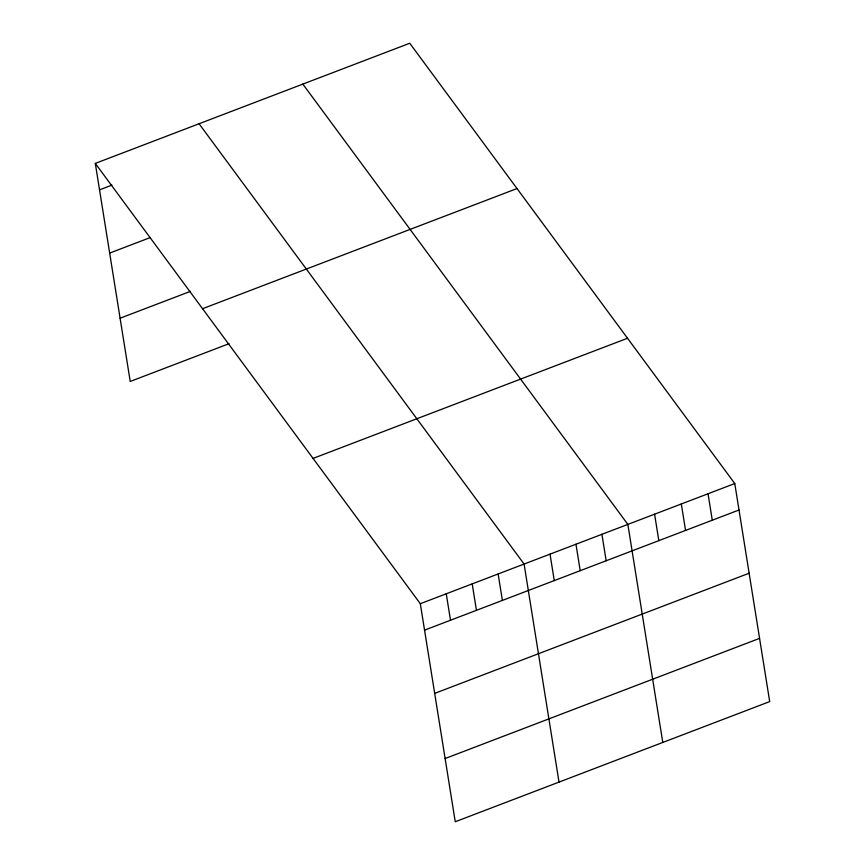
<?xml version="1.0" encoding="UTF-8"?>
<svg xmlns="http://www.w3.org/2000/svg" width="865" height="865" viewBox="0 0 865 865"><rect width="100%" height="100%" fill="white"/><g stroke="black" fill="none" stroke-linecap="round" stroke-linejoin="round"><path stroke-width="1.3" d="M95.301 163.409L409.75 43.25L734.774 483.546L769.699 701.591L455.25 821.75L420.314 603.705L95.301 163.409L130.226 381.454L229.052 343.686M99.54 189.857L111.888 185.132M109.66 253.088L150.434 237.507M120.094 318.223L190.516 291.321M202.561 308.708L517.011 188.548M313.065 458.407L627.514 338.247M420.314 603.705L734.774 483.546M424.553 630.153L739.013 510.004M434.684 693.384L749.144 573.225M445.118 758.529L759.578 638.37M302.837 84.1L627.86 524.406L662.785 742.451M199.069 123.749L524.093 564.056L559.017 782.101M708.046 493.764L712.284 520.211M681.317 503.971L685.556 530.429M654.589 514.188L658.827 540.636M601.921 534.311L606.16 560.769M575.971 544.226L580.21 570.684M550.032 554.141L554.27 580.588M498.143 573.971L502.381 600.418M472.204 583.875L476.442 610.333M446.264 593.79L450.503 620.248"/></g></svg>
